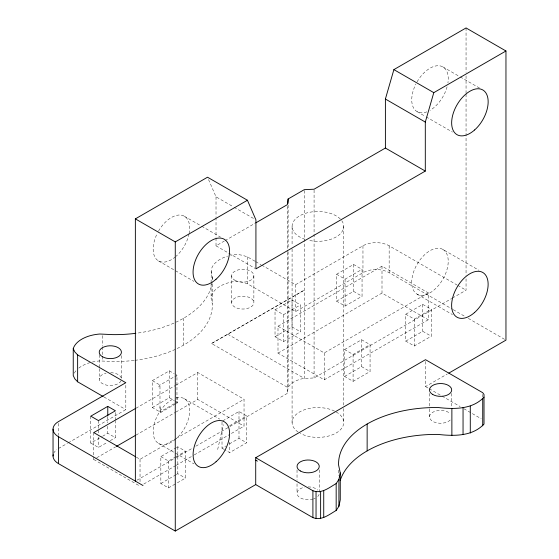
<?xml version="1.0" encoding="UTF-8"?>
<svg xmlns="http://www.w3.org/2000/svg" width="559" height="559" viewBox="0 0 559 559"><rect width="100%" height="100%" fill="white"/><g stroke="black" fill="none" stroke-linecap="round" stroke-linejoin="round"><path stroke-width="0.42" stroke-dasharray="2.79 2.1" d="M211.099 282.672L211.281 269.669A31.108 17.958 0 0 1 227.576 256.134M134.943 360.31A97.566 56.326 0 0 0 212.315 304.04L211.099 298.289L211.281 296.563A31.108 17.958 0 0 1 236.611 281.226L242.278 282.127L247.434 283.762L295.613 311.58L362.959 272.694A18.524 10.698 0 0 1 389.155 272.694L452.455 309.239M229.875 426.552L287.34 393.375L288.116 387.701L288.116 251.823M217.668 449.513L223.293 424.679M158.714 386.961L159.986 385.046L175.491 376.095M176.12 376.521L176.965 375.243L174.883 374.034M216.019 238.092L216.019 245.834L224.278 241.062M225.032 240.629L255.058 223.293M261.738 265.12L295.613 284.678L362.959 245.799A18.524 10.698 0 0 1 389.155 245.799L457.01 284.971M211.568 343.505L304.25 290.156L211.568 343.505L288.116 387.701L288.36 387.142A23.751 13.709 0 0 1 303.285 378.527L314.081 377.933L451.686 298.492M175.603 403.905L160.838 412.43L152.348 407.525L152.348 380.63L169.328 370.827L174.184 373.636M275.028 309.805L292.008 300.001L300.497 304.9L300.497 331.794L283.518 341.598L275.028 336.7L275.028 309.805L283.518 314.703L300.497 304.9M336.581 274.266L353.561 264.463L362.05 269.361L362.05 296.256L345.071 306.059L336.581 301.161L336.581 274.266L345.071 279.165L362.05 269.361M58.471 448.493L67.45 443.308M68.198 442.875L125.817 409.607L125.817 384.452M135.97 408.224L175.156 385.598M175.91 385.165L197.767 372.546L244.038 399.259L244.038 426.154L230.476 433.987M277.998 326.225L382 266.175L428.271 292.888L428.271 319.79L324.269 379.834L277.998 353.12L277.998 326.225L324.269 352.939L428.271 292.888M90.789 416.169L90.789 443.063L101.864 436.67M102.604 436.244L107.775 433.26L115.413 437.669L115.413 421.186M152.348 407.525L169.328 397.722L174.184 400.53M275.028 336.7L292.008 326.896L300.497 331.794M336.581 301.161L353.561 291.358L362.05 296.256M90.789 443.063L98.433 447.473L107.293 442.358M110.242 440.653L115.413 437.669M174.01 403.843L159.986 411.941L159.986 385.046L152.348 380.63M174.75 403.416L176.965 402.138L176.965 375.243M176.337 403.479L177.818 402.627L176.965 397.232M93.765 456.885L93.765 459.484L96.022 458.177M96.777 457.744L115.622 446.865M135.97 435.119L175.156 412.493M175.91 412.06L197.767 399.44L244.038 426.154M277.998 353.12L382 293.07L428.271 319.79M136.305 457.15L140.036 459.302L175.456 438.85M176.211 438.417L244.038 399.259M344.596 349.536L361.575 339.732L370.065 344.637L370.065 371.532L353.085 381.336L344.596 376.431L344.596 349.536L353.085 354.441L370.065 344.637M405.771 314.214L422.751 304.41L431.248 309.309L431.248 336.211L414.261 346.014L405.771 341.109L405.771 314.214L414.261 319.112L431.248 309.309M175.121 484.08L168.476 487.916L160.838 483.5L160.838 456.605L175.603 448.08M176.337 447.654L177.818 446.802L185.455 451.218L185.455 478.113L175.861 483.654M222.755 420.857L238.993 411.48L246.638 415.896L246.638 442.791L229.658 452.594L224.795 449.785M160.838 456.605L168.476 461.021L175.121 457.185M175.861 456.759L185.455 451.218M229.658 425.699L246.638 415.896M136.878 480.244L175.435 457.982M176.19 457.541L192.827 447.941M195.853 446.194L229.12 426.985M452.441 298.052L466.052 290.198L466.052 278.871M143.803 484.024L175.456 465.752M176.211 465.312L193.547 455.305M194.294 454.872L229.721 434.42M344.596 376.431L361.575 366.627L370.065 371.532M405.771 341.109L422.751 331.305L431.248 336.211M160.838 483.5L175.603 474.975M176.337 474.549L177.818 473.697L185.455 478.113M222.014 422.15L222.014 448.178L225.71 446.047M229.4 443.916L238.993 438.375L246.638 442.791M425.511 361.414L425.511 386.569L447.319 373.985M134.069 360.415A97.566 56.326 0 0 1 112.757 361.519L99.809 360.918A31.108 17.958 0 0 0 91.431 362.26M254.967 261.214L247.434 256.867L242.278 255.232L236.611 254.331A31.108 17.958 0 0 0 230.741 255.288M442.91 66.926L459.47 76.492M460.225 76.925L479.797 88.224M417.091 111.639L425.378 116.419M426.126 116.859L452.476 132.071M442.875 249.44A25.812 14.904 -60 0 1 434.692 289.429A25.812 14.904 -60 0 1 412.339 276.523A25.812 14.904 -60 0 1 442.875 249.44L479.014 270.304M457.758 285.404L466.052 290.198M453.209 309.672L465.263 316.639M468.281 318.378L505.958 340.131M417.063 294.153L452.448 314.584M208.549 179.558L216.019 196.817L233.341 206.809M234.088 207.249L254.415 218.981M184.323 216.221L200.891 225.78M201.645 226.213L220.463 237.086M255.715 261.647L260.983 264.687M216.019 245.834L255.17 268.432M425.511 386.569L428.522 388.309M429.277 388.743L441.317 395.695M442.071 396.128L460.134 406.561M463.893 408.734L481.201 418.726M158.511 260.934L193.896 281.359M227.702 334.191L304.25 378.387L304.25 242.508M184.358 398.7L219.743 419.131M174.883 400.929L177.818 402.627M222.014 448.178L224.103 449.387M103.981 397.009L125.817 409.607M158.539 443.413L193.924 463.837M93.765 459.484L140.036 486.197M211.099 271.388L212.315 277.145L212.315 280.611M159.986 407.036L160.838 412.43M482.71 394.43L482.71 397.037M466.052 27.95L466.052 72.384M466.052 75.87L466.052 93.29M466.052 94.164L466.052 275.384M451.693 393.417L451.693 407.294M429.48 393.417L429.48 408.161M429.48 409.034L429.48 416.839M422.751 304.41L422.751 331.305M414.261 319.112L414.261 346.014M389.155 245.799L389.155 272.694M382 266.175L382 293.07M362.959 245.799L362.959 272.694M361.575 339.732L361.575 366.627M353.561 264.463L353.561 291.358M353.085 354.441L353.085 381.336M345.071 279.165L345.071 306.059M343.715 226.409L343.715 405.051M343.715 408.531L343.715 422.478M338.586 470.21L338.586 475.416M324.269 352.939L324.269 379.834M319.245 469.881L319.245 493.304A11.103 6.415 0 0 1 317.757 496.511M314.081 190.088L314.081 377.933M304.25 190.535L304.25 241.642M297.032 469.881L297.032 480.293M297.032 483.766L297.032 493.304M295.613 284.678L295.613 311.58M292.084 226.409L292.084 245.576M292.084 249.062L292.084 422.478M292.008 300.001L292.008 326.896M288.116 205.048L288.116 248.357M287.34 206.397L287.34 251.62M287.34 252.486L287.34 393.375M283.518 314.703L283.518 341.598M253.87 275.734L253.87 302.629A11.103 6.415 0 0 1 237.212 308.184A11.103 6.415 0 0 1 237.212 297.081A11.103 6.415 0 0 1 253.87 302.629M247.434 256.867L247.434 283.762M238.993 411.48L238.993 438.375M231.657 275.734L231.657 302.629M229.658 442.183L229.658 452.594M216.019 196.817L216.019 216.592M216.019 217.451L216.019 237.233M212.315 284.084L212.315 304.04M211.099 283.539L211.099 298.289M197.767 372.546L197.767 399.44M183.757 318.134L183.757 345.029M177.818 446.802L177.818 473.697M169.328 370.827L169.328 397.722M168.476 461.021L168.476 487.916M140.036 459.302L140.036 481.858M121.429 355.671L121.429 379.1A11.103 6.415 0 0 0 110.319 372.685M115.413 412.514L115.413 420.319M107.775 416.776L107.775 422.849M107.775 426.321L107.775 433.26M102.793 335.652L102.793 346.063M102.793 346.936L102.793 355.608M102.793 356.474L102.793 360.814M99.216 354.804L99.216 367.815M99.216 368.688L99.216 379.1M98.433 420.578L98.433 429.256M98.433 430.123L98.433 433.595M98.433 437.068L98.433 447.473M93.765 432.589L93.765 456.011M58.471 423.331L58.471 435.475M450.205 420.047A11.103 6.415 0 0 1 433.442 421.752A11.103 6.415 0 0 1 433.442 411.927A11.103 6.415 0 0 1 450.205 413.632M176.169 397.966A25.812 14.904 -60 0 1 189.704 410.516A25.812 14.904 -60 0 1 176.169 438.689M175.512 439.255A25.812 14.904 -60 0 1 153.215 432.568A25.812 14.904 -60 0 1 173.828 398.784M212.127 282.002A97.566 56.326 0 0 1 136.682 333.192M212.315 277.145A97.566 56.326 0 0 1 212.203 281.191M417.091 81.831A25.812 14.904 -60 0 1 438.529 65.724A25.812 14.904 -60 0 1 447.934 82.851M447.088 86.841A25.812 14.904 -60 0 1 429.997 110.361M426.824 111.87A25.812 14.904 -60 0 1 415.889 84.053M336.155 411.941A25.812 14.904 0 0 1 336.49 432.82A25.812 14.904 0 0 1 300.337 433.4M298.129 432.058A25.812 14.904 0 0 1 300.106 411.676A25.812 14.904 0 0 1 335.463 411.557M341.752 220.7A25.812 14.904 0 0 1 336.155 236.946A25.812 14.904 0 0 1 308.023 240.174M304.997 239.315A25.812 14.904 0 0 1 299.645 215.865A25.812 14.904 0 0 1 340.256 218.953M121.044 380.756A11.103 6.415 0 0 1 102.996 383.921A11.103 6.415 0 0 1 106.07 373.174M315.276 498.216A11.103 6.415 0 0 1 313.69 498.859M313.054 499.054A11.103 6.415 0 0 1 297.877 495.763A11.103 6.415 0 0 1 304.571 487.231M308.135 486.896A11.103 6.415 0 0 1 317.757 490.103M158.511 231.126A25.812 14.904 -60 0 1 180.25 215.026A25.812 14.904 -60 0 1 189.215 232.998M189.047 233.851A25.812 14.904 -60 0 1 176.141 256.204M175.484 256.777A25.812 14.904 -60 0 1 155.898 258.628A25.812 14.904 -60 0 1 157.31 233.348M53.671 453.286A18.524 10.698 0 0 1 56.871 449.541M74.319 373.105A31.108 17.958 0 0 1 77.002 369.667M78.798 368.088A31.108 17.958 0 0 1 90.635 362.47M234.913 280.269A11.103 6.415 0 0 0 253.493 277.397A11.103 6.415 0 0 0 239.888 269.543A11.103 6.415 0 0 0 234.913 280.269"/><path stroke-width="0.84" d="M448.821 373.119L505.958 340.131L505.958 50.988L433.791 92.654L425.301 122.065L425.301 171.082L385.396 148.044L314.081 189.215L304.25 189.669L288.116 198.983L287.34 204.657L255.805 222.859M53.203 454.656A18.524 10.698 0 0 0 58.471 463.614L175.267 531.05L255.715 484.604L312.907 517.627C321.551 520.995 329.16 514.511 336.169 510.458L338.915 506.279L338.915 479.377L340.263 472.935L338.586 465.004A97.566 56.326 0 0 1 438.144 407.525C453.852 409.286 472.39 409.628 484.01 397.156M338.915 506.279L340.263 499.83L340.263 472.935M385.396 148.044L385.396 99.027L393.885 69.616L466.052 27.95L505.958 50.988M255.715 484.604L255.715 457.709L312.907 490.732C321.551 494.1 329.16 487.616 336.169 483.556L338.915 479.377M340.158 480.607A97.566 56.326 0 0 1 438.144 434.42C453.852 436.181 472.39 436.523 484.01 424.05L484.01 394.507L482.71 392.697L425.511 359.675L255.715 457.709M135.362 481.117L135.362 218.869L207.529 177.21L247.434 200.248L255.924 219.855L255.924 268.872L425.301 171.082M135.362 218.869L175.267 241.907L247.434 200.248M107.775 406.365L90.789 416.169L98.433 420.578L115.413 410.774L107.775 406.365L107.775 415.91M135.215 408.657L93.765 432.589L135.558 456.717M116.37 446.431L135.215 435.552M393.885 69.616L433.791 92.654M385.396 99.027L425.301 122.065M135.809 333.311A97.566 56.326 0 0 1 112.757 334.624L99.809 334.023A31.108 17.958 0 0 0 73.243 348.648L74.801 351.925L77.631 354.902L125.817 382.712L58.471 421.598A18.524 10.698 0 0 0 58.471 436.719L58.471 463.614M255.715 460.162L257.413 461.14M73.243 348.648L73.243 375.543L74.801 378.82L77.631 381.797L103.226 396.569M58.471 436.719L143.006 485.526M482.724 398.944L482.724 425.839M470.287 406.127L470.287 433.022M463.048 407.714L463.048 434.609M451.875 408.489L451.875 435.384M367.144 424.008L367.144 450.91M336.169 483.556L336.169 510.458M323.731 490.739L323.731 517.634M320.628 491.48L320.628 518.382M316.045 491.48L316.045 518.382M312.907 490.732L312.907 517.627M288.116 198.983L288.116 203.315M175.267 241.907L175.267 531.05M77.631 354.902L77.631 381.797M53.042 429.158L53.042 456.053M216.074 461.727A25.812 14.904 -60 0 0 224.257 421.738A25.812 14.904 -60 0 0 193.721 448.814A25.812 14.904 -60 0 0 216.074 461.727M300.288 470.944A11.103 6.415 0 0 0 318.868 468.072A11.103 6.415 0 0 0 305.263 460.218A11.103 6.415 0 0 0 300.288 470.944M216.047 279.241A25.812 14.904 -60 0 0 224.229 239.259A25.812 14.904 -60 0 0 193.687 266.336A25.812 14.904 -60 0 0 216.047 279.241M432.729 394.479A11.103 6.415 0 0 0 451.309 391.607A11.103 6.415 0 0 0 437.711 383.754A11.103 6.415 0 0 0 432.729 394.479M102.465 356.733A11.103 6.415 0 0 0 121.044 353.861A11.103 6.415 0 0 0 107.447 346.007A11.103 6.415 0 0 0 102.465 356.733M474.598 312.467A25.812 14.904 -60 0 0 482.78 272.478A25.812 14.904 -60 0 0 452.245 299.561A25.812 14.904 -60 0 0 474.598 312.467M474.626 129.954A25.812 14.904 -60 0 0 482.808 89.964A25.812 14.904 -60 0 0 452.273 117.048A25.812 14.904 -60 0 0 474.626 129.954"/></g></svg>
